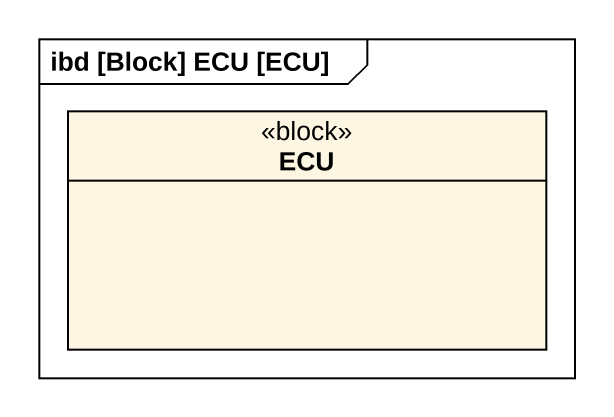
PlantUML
@startuml
mainframe ibd [Block] ECU [ECU]
hide circle
hide empty members
class ECU <<block>>
@enduml
